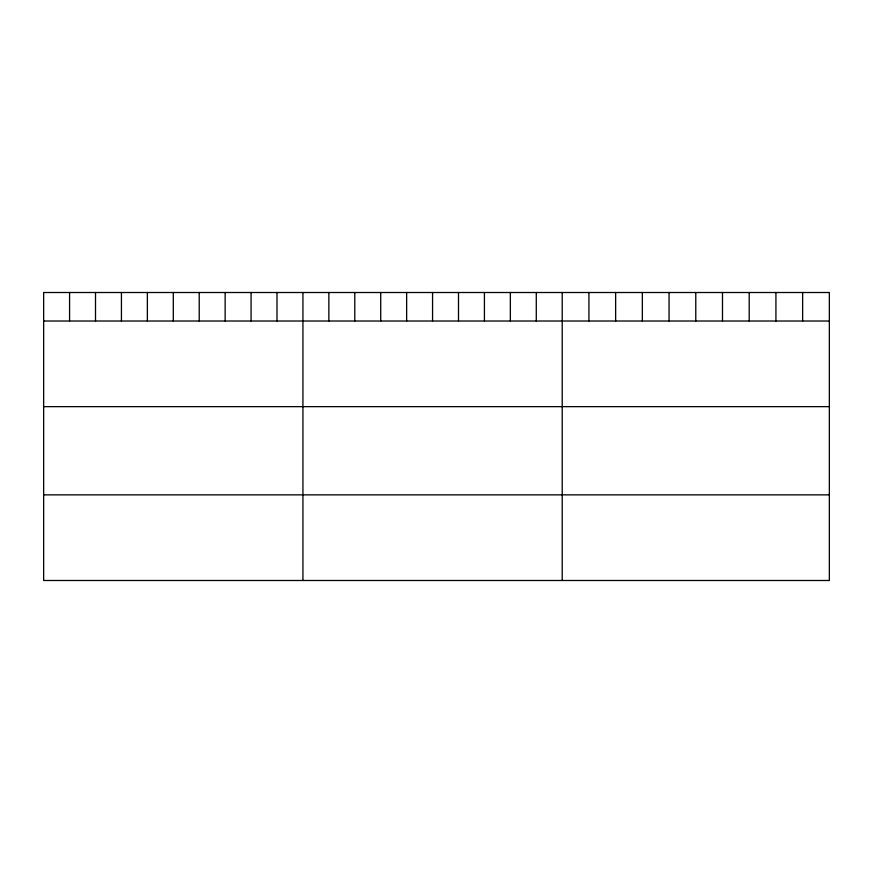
<?xml version="1.0" encoding="UTF-8"?>
<svg xmlns="http://www.w3.org/2000/svg" width="873" height="873" viewBox="0 0 873 873"><rect width="100%" height="100%" fill="white"/><g stroke="black" fill="none" stroke-linecap="round" stroke-linejoin="round"><path stroke-width="1.31" d="M829.35 321.013L829.35 580.49L43.65 580.49L43.65 292.51L829.35 292.51L829.35 321.013L43.65 321.013M43.65 406.643L829.35 406.643M43.65 494.86L829.35 494.86M802.636 292.51L802.636 321.013M775.922 292.51L775.922 321.013M749.209 292.51L749.209 321.013M722.495 292.51L722.495 321.013M695.781 292.51L695.781 321.013M669.067 292.51L669.067 321.013M642.353 292.51L642.353 321.013M615.64 292.51L615.64 321.013M588.926 292.51L588.926 321.013M562.212 292.51L562.212 580.49M536.284 292.51L536.284 321.013M510.356 292.51L510.356 321.013M484.428 292.51L484.428 321.013M458.5 292.51L458.5 321.013M432.572 292.51L432.572 321.013M406.643 292.51L406.643 321.013M380.715 292.51L380.715 321.013M354.787 292.51L354.787 321.013M328.859 292.51L328.859 321.013M302.931 292.51L302.931 580.49M277.003 292.51L277.003 321.013M251.075 292.51L251.075 321.013M225.147 292.51L225.147 321.013M199.219 292.51L199.219 321.013M173.291 292.51L173.291 321.013M147.362 292.51L147.362 321.013M121.434 292.51L121.434 321.013M95.506 292.51L95.506 321.013M69.578 292.51L69.578 321.013"/></g></svg>
